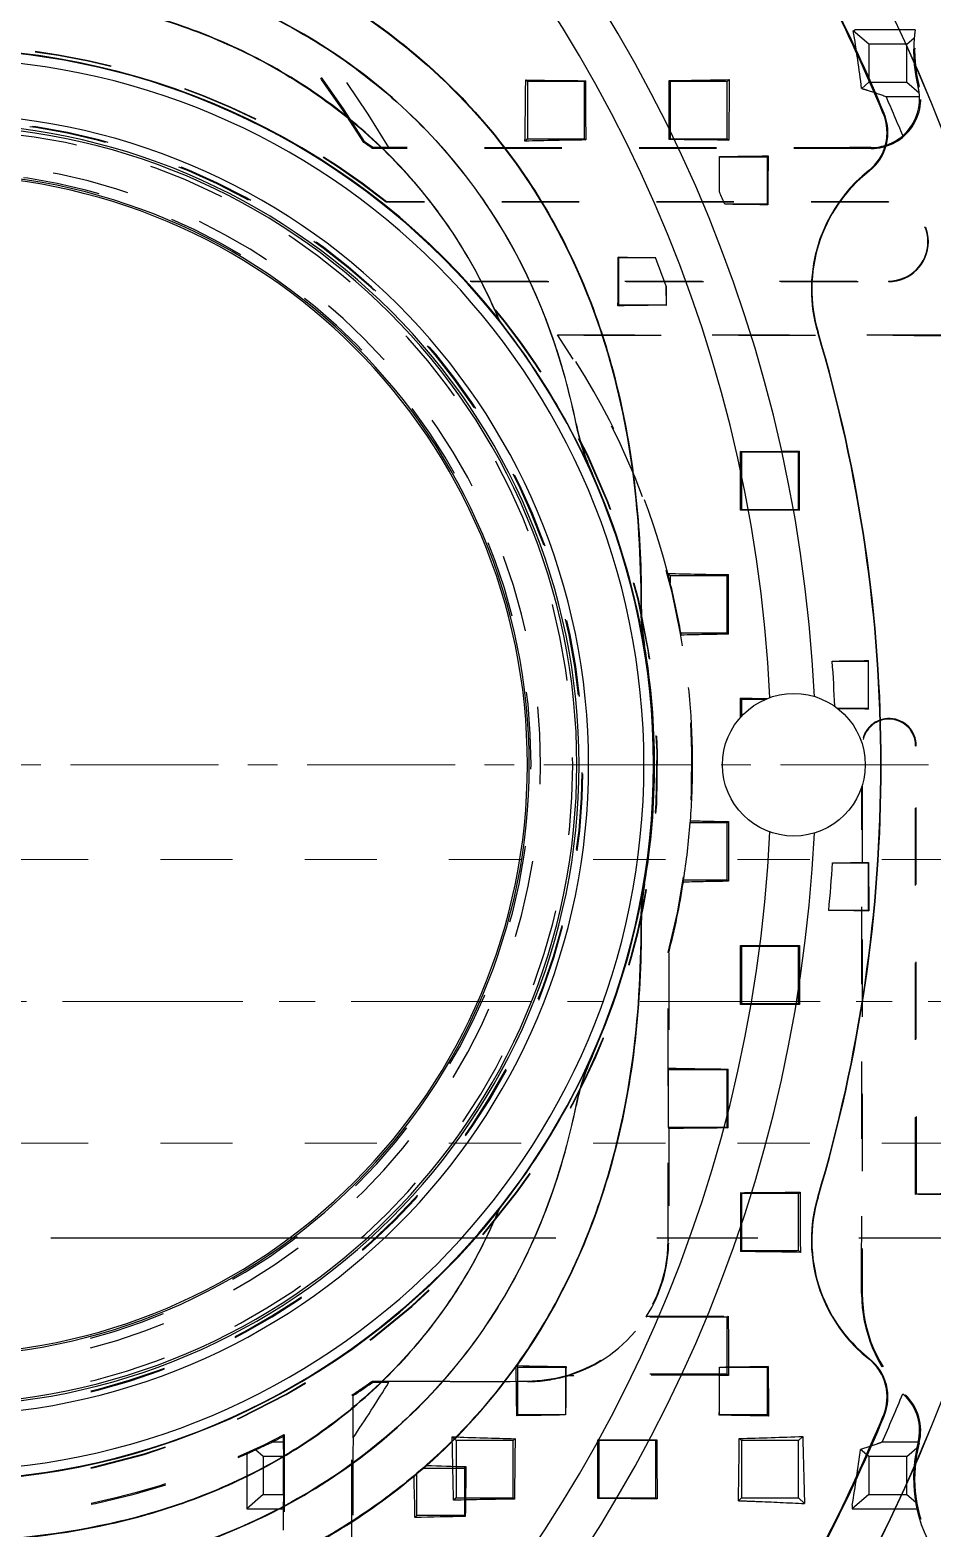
# Model space of a CAD drawing. Header units: millimetres. Extents: x -1495 to -116, y -3881 to 1305.
# Drawn here: x -716.26 to -697.21, y -362.94 to -331.28 of the extents above; entities that cross this region are included whole.
import ezdxf

# ---------------------------------------------------------------- set-up
doc = ezdxf.new("R2010")
doc.units = ezdxf.units.MM
doc.header["$LTSCALE"] = 16.335
doc.linetypes.add('CENTER', pattern=[0.6, 0.375, -0.075, 0.075, -0.075])
doc.linetypes.add('HIDDEN', pattern=[0.2, 0.1, -0.1])
doc.layers.get('0').update_dxf_attribs({"linetype": 'CONTINUOUS'})
doc.layers.add('center', color=1, linetype='CENTER', lineweight=9)
doc.layers.add('cool', color=153, linetype='HIDDEN', lineweight=9)
doc.layers.add('DEFAULT_2', color=8, linetype='HIDDEN')

msp = doc.modelspace()

# ---------------------------------------------------------------- linework, layer by layer
at = {"color": 7, "linetype": 'Continuous'}
for p, q in [((-698.217, -333.042), (-698.235, -333.049)), ((-701.692, -333.957), (-701.695, -333.954)), ((-701.692, -334.708), (-701.692, -333.957)), ((-701.692, -333.957), (-700.687, -333.957)), ((-700.687, -333.957), (-700.667, -333.938)), ((-700.687, -333.957), (-700.687, -334.962)), ((-698.534, -334.26), (-698.543, -334.249)), ((-700.687, -334.962), (-701.586, -334.962)), ((-703.824, -336.089), (-703.833, -336.08)), ((-703.824, -337.094), (-703.824, -336.089)), ((-703.824, -336.089), (-703.048, -336.089)), ((-702.819, -336.69), (-702.819, -337.094)), ((-702.817, -337.095), (-702.819, -336.69)), ((-703.824, -337.094), (-703.84, -337.11)), ((-702.819, -337.094), (-703.824, -337.094)), ((-702.819, -337.094), (-702.817, -337.095)), ((-699.621, -337.668), (-699.613, -337.666)), ((-699.314, -344.617), (-698.555, -344.617)), ((-698.555, -344.617), (-698.555, -345.622)), ((-698.555, -345.622), (-699.198, -345.622)), ((-699.306, -348.881), (-698.555, -348.881)), ((-698.555, -348.881), (-698.555, -349.886)), ((-698.555, -349.886), (-699.389, -349.886)), ((-699.621, -355.947), (-699.613, -355.949)), ((-705.991, -359.524), (-705.984, -359.512)), ((-705.984, -359.512), (-705.977, -359.505)), ((-705.956, -359.54), (-705.984, -359.512)), ((-705.956, -360.545), (-705.956, -359.54)), ((-705.956, -359.54), (-704.951, -359.54)), ((-704.951, -359.54), (-704.938, -359.528)), ((-704.951, -359.54), (-704.951, -360.545)), ((-701.692, -359.54), (-701.694, -359.538)), ((-701.692, -360.545), (-701.692, -359.54)), ((-701.692, -359.54), (-700.687, -359.54)), ((-700.687, -359.54), (-700.669, -359.522)), ((-700.687, -359.54), (-700.687, -360.545)), ((-698.534, -359.355), (-698.543, -359.367)), ((-705.956, -360.545), (-705.977, -360.567)), ((-704.951, -360.545), (-705.956, -360.545)), ((-704.951, -360.545), (-704.946, -360.55)), ((-701.692, -360.545), (-701.7, -360.554)), ((-700.687, -360.545), (-701.692, -360.545)), ((-700.687, -360.545), (-700.658, -360.574)), ((-698.217, -360.574), (-698.235, -360.567)), ((-708.088, -362.677), (-708.088, -361.79)), ((-707.95, -361.672), (-707.083, -361.672)), ((-707.083, -361.672), (-707.051, -361.641)), ((-707.083, -361.672), (-707.083, -362.677)), ((-708.088, -362.677), (-708.128, -362.717)), ((-707.083, -362.677), (-708.088, -362.677)), ((-707.083, -362.677), (-707.066, -362.694))]:
    msp.add_line(p, q, dxfattribs=at)
at = {"color": 1, "linetype": 'CENTER', "ltscale": 1.741537}
msp.add_line((-835.3, -356.808), (-635.3, -356.808), dxfattribs=at)
at = {"color": 7, "linetype": 'Continuous'}
msp.add_circle((-700.125, -346.808), 1.508, dxfattribs=at)
for centre, radius, start, end in [((-731.28, -346.808), 36.825, 20.0396, 90), ((-731.28, -346.808), 36.82, 20.0396, 90), ((-730.275, -346.808), 30.618, 2.7035, 90), ((-730.275, -346.808), 29.678, 2.7435, 90), ((-731.272, -346.808), 35.788, 22.6094, 31.5822), ((-731.28, -346.808), 35.815, 22.6047, 31.5757), ((-718.215, -346.808), 15.139, 38.4872, 90), ((-718.215, -346.808), 15.124, 270, 90), ((-718.215, -346.808), 14.923, 270, 90), ((-718.215, -346.808), 13.754, 270, 90), ((-699.183, -333.445), 1.028, 308.5292, 22.6405), ((-699.179, -333.442), 1.042, 308.2299, 22.6047), ((-718.215, -346.808), 13.553, 270, 90), ((-718.215, -346.808), 13.506, 270, 90), ((-702.832, -229.863), 104.097, 270.62556, 271.1912), ((-286.355, -337.751), 414.33, 179.47262, 179.61584), ((-718.215, -346.808), 12.501, 270, 90), ((-696.55, -336.758), 3.204, 128.4624, 180.0021), ((-696.566, -336.758), 3.179, 128.2299, 196.6015), ((-718.215, -346.808), 12.462, 270, 90), ((-730.275, -346.808), 31.039, 22.4355, 22.9433), ((-702.141, -225.44), 110.653, 269.12397, 269.53053), ((-730.275, -346.808), 29.261, 20.2286, 21.4885), ((-696.56, -336.756), 3.194, 180.0337, 196.6007), ((-701.824, -439.65), 102.56, 90.55516, 91.12652), ((-718.215, -346.808), 15.133, 24.0239, 38.3435), ((-730.275, -346.808), 31.988, 343.3985, 16.6015), ((-730.275, -346.808), 31.996, 343.3985, 16.6015), ((-699.765, -338.584), 5.067, 191.6049, 204.0239), ((-718.215, -346.808), 15.139, 9.5799, 24.0239), ((-698.296, -343.446), 5.062, 179.9067, 189.5799), ((-718.237, -346.808), 15.171, 350.4336, 9.5664), ((-730.275, -346.808), 31.039, 2.2807, 4.048), ((-730.275, -346.808), 29.678, 270, 357.2565), ((-730.275, -346.808), 30.618, 270, 357.2977), ((-730.275, -346.808), 31.039, 354.3093, 356.171), ((-718.215, -346.808), 15.139, 335.9761, 350.4201), ((-698.296, -350.17), 5.062, 170.4201, 180.0933), ((-718.215, -346.808), 15.133, 321.6565, 335.9761), ((-699.765, -355.032), 5.067, 155.9761, 168.3951), ((-696.56, -356.86), 3.194, 163.3992, 179.9663), ((-696.566, -356.858), 3.179, 163.3985, 231.7701), ((-718.215, -346.808), 15.139, 270, 321.5128), ((-696.55, -356.858), 3.204, 179.9979, 231.5376), ((-731.28, -346.808), 36.82, 270, 339.9604), ((-731.28, -346.808), 36.825, 270, 339.9604), ((-716.254, -352.162), 12.631, 311.5321, 324.3461), ((-1098.07, -365.278), 392.121, 0.68839, 0.84078), ((-703.354, -264.051), 95.49, 268.42571, 269.04943), ((-1158.714, -357.442), 457.025, 359.60996, 359.73732), ((-702.823, -250.76), 108.783, 270.59426, 271.13447), ((-356.299, -356.497), 344.383, 180.50331, 180.67832), ((-699.183, -360.171), 1.028, 337.3595, 51.4708), ((-699.179, -360.174), 1.042, 337.3953, 51.7701), ((-703.53, -480.557), 120.015, 90.67582, 91.16835), ((-703.064, -456.248), 95.704, 88.55928, 89.18333), ((-731.272, -346.808), 35.788, 328.4178, 337.3906), ((-731.28, -346.808), 35.815, 328.4243, 337.3953), ((-717.56, -352.004), 13.62, 313.7215, 314.0662), ((-906.062, -366.611), 197.972, 1.12693, 1.37877), ((-716.353, -352.042), 12.781, 310.2963, 311.109), ((-716.38, -350.838), 13.727, 307.8872, 308.2612), ((-704.936, -274.543), 87.124, 268.06392, 268.60883), ((-380.382, -366.572), 326.707, 179.13516, 179.31988), ((-704.927, -485.825), 123.149, 90.99512, 91.48935)]:
    msp.add_arc(centre, radius, start, end, dxfattribs=at)
for points, knots in [([(-718.215, -328.453), (-717.222, -328.453), (-715.232, -328.594), (-712.324, -329.308), (-709.611, -330.59), (-707.249, -332.445), (-705.388, -334.805), (-704.134, -337.534), (-703.473, -340.455), (-703.357, -342.445), (-703.358, -343.438)], [0, 0, 0, 0, 0.12505, 0.250065, 0.375049, 0.500005, 0.624948, 0.749925, 0.874946, 1, 1, 1, 1]), ([(-704.723, -339.602), (-704.877, -338.851), (-705.297, -337.368), (-706.317, -335.29), (-707.729, -333.456), (-709.471, -331.932), (-711.471, -330.77), (-713.644, -329.983), (-715.912, -329.545), (-717.448, -329.458), (-718.215, -329.458)], [0, 0, 0, 0, 0.125016, 0.249985, 0.37494, 0.499902, 0.62488, 0.749888, 0.874929, 1, 1, 1, 1]), ([(-718.215, -329.463), (-717.448, -329.463), (-715.913, -329.55), (-713.646, -329.988), (-711.474, -330.775), (-709.474, -331.936), (-707.733, -333.459), (-706.321, -335.293), (-705.302, -337.37), (-704.882, -338.852), (-704.728, -339.603)], [0, 0, 0, 0, 0.125071, 0.250112, 0.37512, 0.500099, 0.62506, 0.750015, 0.874984, 1, 1, 1, 1]), ([(-711.898, -329.552), (-711.286, -329.794), (-710.044, -330.385), (-708.295, -331.567), (-706.71, -333.083), (-705.395, -334.876), (-704.411, -336.879), (-703.76, -339.014), (-703.411, -341.215), (-703.346, -342.697), (-703.347, -343.437)], [0, 0, 0, 0, 0.113369, 0.236063, 0.362146, 0.48943, 0.617097, 0.74483, 0.872484, 1, 1, 1, 1]), ([(-706.346, -337.419), (-706.58, -336.855), (-707.14, -335.761), (-708.251, -334.292), (-709.591, -333.027), (-711.122, -332.004), (-712.797, -331.239), (-715.15, -330.555), (-716.994, -330.384), (-718.215, -330.384)], [0, 0, 0, 0, 0.125021, 0.250035, 0.375055, 0.500081, 0.625122, 0.750186, 1, 1, 1, 1]), ([(-718.215, -330.39), (-716.998, -330.39), (-715.159, -330.559), (-712.813, -331.239), (-711.142, -332), (-709.613, -333.017), (-708.275, -334.274), (-707.163, -335.736), (-706.601, -336.824), (-706.365, -337.386)], [0, 0, 0, 0, 0.249815, 0.374879, 0.499921, 0.624946, 0.749966, 0.87498, 1, 1, 1, 1]), ([(-703.358, -350.178), (-703.357, -351.171), (-703.473, -353.16), (-704.025, -355.597), (-704.76, -357.446), (-705.464, -358.764), (-706.318, -359.99), (-707.311, -361.107), (-708.429, -362.098), (-710.061, -363.238), (-712.324, -364.307), (-715.232, -365.021), (-717.222, -365.163), (-718.215, -365.163)], [0, 0, 0, 0, 0.124965, 0.249894, 0.312437, 0.37498, 0.437528, 0.500073, 0.562615, 0.625156, 0.750066, 0.875018, 1, 1, 1, 1]), ([(-703.347, -350.178), (-703.346, -350.997), (-703.426, -352.64), (-703.861, -355.071), (-704.678, -357.405), (-705.501, -358.838), (-705.977, -359.505)], [0, 0, 0, 0, 0.249827, 0.499928, 0.750128, 1, 1, 1, 1]), ([(-704.728, -354.013), (-704.882, -354.763), (-705.302, -356.246), (-706.321, -358.323), (-707.733, -360.157), (-709.474, -361.68), (-711.474, -362.841), (-713.646, -363.628), (-715.913, -364.065), (-717.448, -364.152), (-718.215, -364.152)], [0, 0, 0, 0, 0.125016, 0.249985, 0.37494, 0.499901, 0.62488, 0.749888, 0.874929, 1, 1, 1, 1]), ([(-718.215, -364.158), (-717.448, -364.158), (-715.912, -364.071), (-713.644, -363.633), (-711.471, -362.845), (-709.471, -361.684), (-707.729, -360.16), (-706.317, -358.325), (-705.297, -356.248), (-704.877, -354.765), (-704.723, -354.014)], [0, 0, 0, 0, 0.125071, 0.250112, 0.37512, 0.500099, 0.62506, 0.750015, 0.874984, 1, 1, 1, 1]), ([(-718.215, -363.231), (-716.994, -363.231), (-715.15, -363.061), (-712.797, -362.376), (-711.122, -361.611), (-709.591, -360.588), (-708.251, -359.324), (-707.14, -357.855), (-706.58, -356.761), (-706.346, -356.196)], [0, 0, 0, 0, 0.249814, 0.374878, 0.499919, 0.624945, 0.749965, 0.874979, 1, 1, 1, 1]), ([(-706.365, -356.229), (-706.601, -356.791), (-707.163, -357.88), (-708.275, -359.342), (-709.613, -360.599), (-711.142, -361.616), (-712.813, -362.376), (-715.159, -363.056), (-716.998, -363.226), (-718.215, -363.226)], [0, 0, 0, 0, 0.12502, 0.250034, 0.375054, 0.50008, 0.625121, 0.750185, 1, 1, 1, 1]), ([(-704.938, -359.528), (-704.939, -359.613), (-704.942, -359.954), (-704.944, -360.294), (-704.946, -360.55)], [0, 0, 0, 0, 0.249603, 1, 1, 1, 1]), ([(-708.147, -361.847), (-708.727, -362.334), (-709.929, -363.173), (-711.247, -363.806), (-711.898, -364.064)], [0, 0, 0, 0, 0.519798, 1, 1, 1, 1])]:
    msp.add_open_spline(points, degree=3, knots=knots, dxfattribs=at)
for points in [[(-701.692, -334.708), (-701.693, -334.457), (-701.694, -334.205), (-701.695, -333.954)], [(-703.84, -337.11), (-703.838, -336.767), (-703.835, -336.423), (-703.833, -336.08)]]:
    msp.add_open_spline(points, degree=3, dxfattribs=at)
at = {"layer": 'center', "color": 1, "linetype": 'CENTER', "ltscale": 0.510071}
msp.add_line((-682.286, -346.808), (-782.535, -346.808), dxfattribs=at)
at = {"layer": 'cool', "ltscale": 0.932966}
for p, q in [((-814.09, -348.808), (-656.51, -348.808)), ((-814.09, -354.808), (-656.51, -354.808))]:
    msp.add_line(p, q, dxfattribs=at)
at = {"layer": 'cool', "color": 1, "linetype": 'CENTER', "ltscale": 0.621977}
msp.add_line((-825.3, -351.808), (-645.3, -351.808), dxfattribs=at)
at = {"layer": 'DEFAULT_2', "color": 8, "linetype": 'HIDDEN'}
for p, q in [((-698.54, -331.58), (-698.869, -331.298)), ((-697.562, -331.278), (-698.833, -331.278)), ((-697.736, -331.58), (-697.58, -331.446)), ((-698.54, -331.58), (-698.54, -332.384)), ((-697.736, -331.58), (-698.54, -331.58)), ((-697.736, -332.384), (-697.736, -331.58)), ((-705.753, -332.371), (-705.788, -332.335)), ((-705.753, -332.371), (-705.753, -333.577)), ((-704.547, -332.371), (-705.753, -332.371)), ((-704.547, -332.371), (-704.527, -332.35)), ((-704.547, -333.577), (-704.547, -332.371)), ((-702.738, -332.371), (-702.761, -332.348)), ((-702.738, -332.371), (-702.738, -333.577)), ((-701.532, -332.371), (-702.738, -332.371)), ((-701.532, -332.371), (-701.489, -332.327)), ((-701.532, -333.577), (-701.532, -332.371)), ((-698.54, -332.384), (-698.692, -332.514)), ((-698.54, -332.384), (-697.736, -332.384)), ((-697.736, -332.384), (-697.476, -332.607)), ((-698.176, -332.685), (-697.471, -332.685)), ((-697.5, -332.482), (-697.479, -332.477)), ((-709.21, -333.655), (-709.192, -333.639)), ((-705.753, -333.577), (-705.805, -333.628)), ((-705.753, -333.577), (-704.547, -333.577)), ((-704.547, -333.577), (-704.521, -333.603)), ((-702.738, -333.577), (-702.757, -333.595)), ((-702.738, -333.577), (-701.532, -333.577)), ((-701.532, -333.577), (-701.501, -333.608)), ((-709.027, -333.782), (-709.02, -333.759)), ((-698.49, -333.782), (-709.027, -333.782)), ((-709.02, -333.759), (-708.68, -333.759)), ((-698.49, -333.764), (-698.49, -333.782)), ((-708.732, -334.909), (-708.736, -334.92)), ((-698.126, -334.92), (-708.736, -334.92)), ((-698.126, -334.909), (-708.732, -334.909)), ((-700.687, -334.962), (-700.676, -334.973)), ((-698.126, -334.909), (-698.126, -334.92)), ((-706.936, -336.596), (-706.96, -336.586)), ((-706.96, -336.586), (-698.126, -336.586)), ((-706.936, -336.596), (-698.126, -336.596)), ((-698.126, -336.586), (-698.126, -336.596)), ((-705.117, -337.723), (-705.089, -337.738)), ((-705.117, -337.723), (-692.588, -337.723)), ((-704.723, -339.602), (-704.728, -339.603)), ((-701.251, -341.43), (-701.25, -340.185)), ((-701.231, -340.204), (-701.25, -340.185)), ((-701.231, -340.204), (-701.231, -341.41)), ((-700.025, -340.204), (-701.231, -340.204)), ((-700.025, -340.204), (-700.003, -340.182)), ((-700.025, -341.41), (-700.025, -340.204)), ((-704.388, -340.645), (-704.393, -340.647)), ((-701.231, -341.41), (-701.251, -341.43)), ((-701.231, -341.41), (-700.025, -341.41)), ((-700.025, -341.41), (-700.005, -341.43)), ((-702.783, -342.77), (-702.785, -342.763)), ((-702.738, -342.815), (-702.783, -342.77)), ((-702.738, -342.815), (-702.738, -342.961)), ((-701.532, -342.815), (-702.738, -342.815)), ((-701.532, -342.815), (-701.507, -342.79)), ((-701.532, -344.021), (-701.532, -342.815)), ((-701.505, -344.048), (-701.507, -342.79)), ((-703.347, -343.438), (-703.358, -343.438)), ((-702.513, -344.021), (-701.532, -344.021)), ((-701.532, -344.021), (-701.505, -344.048)), ((-703.277, -344.287), (-703.288, -344.288)), ((-698.555, -344.617), (-698.545, -344.607)), ((-698.546, -345.631), (-698.545, -344.607)), ((-701.256, -345.401), (-701.256, -345.811)), ((-701.231, -345.426), (-701.256, -345.401)), ((-700.628, -345.387), (-700.632, -345.388)), ((-699.687, -345.365), (-699.691, -345.364)), ((-701.231, -345.426), (-701.231, -345.783)), ((-700.728, -345.426), (-701.231, -345.426)), ((-698.555, -345.622), (-698.546, -345.631)), ((-697.552, -355.892), (-697.552, -346.406)), ((-697.552, -346.406), (-697.539, -346.406)), ((-698.679, -347.232), (-698.679, -357.981)), ((-701.532, -348.037), (-702.315, -348.037)), ((-701.532, -348.037), (-701.503, -348.008)), ((-701.532, -349.243), (-701.532, -348.037)), ((-701.503, -348.008), (-701.505, -349.27)), ((-700.632, -348.228), (-700.628, -348.229)), ((-699.691, -348.251), (-699.687, -348.25)), ((-698.555, -348.881), (-698.545, -348.871)), ((-698.545, -348.871), (-698.544, -349.897)), ((-703.288, -349.327), (-703.277, -349.329)), ((-702.454, -349.243), (-701.532, -349.243)), ((-701.532, -349.243), (-701.505, -349.27)), ((-698.555, -349.886), (-698.544, -349.897)), ((-703.358, -350.178), (-703.347, -350.178)), ((-702.778, -356.858), (-702.778, -350.779)), ((-702.766, -350.78), (-702.778, -350.779)), ((-702.766, -350.78), (-702.767, -353.22)), ((-701.231, -350.648), (-701.253, -350.626)), ((-701.251, -351.875), (-701.253, -350.626)), ((-701.231, -350.648), (-701.231, -351.854)), ((-700.025, -350.648), (-701.231, -350.648)), ((-700.025, -350.648), (-700.006, -350.629)), ((-700.025, -351.854), (-700.025, -350.648)), ((-700.006, -350.629), (-700.005, -351.874)), ((-701.231, -351.854), (-701.251, -351.875)), ((-701.231, -351.854), (-700.025, -351.854)), ((-700.025, -351.854), (-700.005, -351.874)), ((-704.388, -352.971), (-704.393, -352.969)), ((-702.77, -353.259), (-702.767, -353.22)), ((-702.77, -354.465), (-702.77, -353.259)), ((-701.532, -353.259), (-702.77, -353.259)), ((-701.532, -353.259), (-701.512, -353.239)), ((-701.532, -354.465), (-701.532, -353.259)), ((-701.513, -354.484), (-701.512, -353.239)), ((-704.728, -354.013), (-704.723, -354.014)), ((-702.767, -354.498), (-702.77, -354.465)), ((-702.77, -354.465), (-701.532, -354.465)), ((-702.767, -354.498), (-702.768, -356.858)), ((-701.532, -354.465), (-701.513, -354.484)), ((-701.231, -355.87), (-701.249, -355.852)), ((-700.025, -355.87), (-699.994, -355.84)), ((-701.231, -355.87), (-701.231, -357.076)), ((-700.025, -355.87), (-701.231, -355.87)), ((-700.025, -357.076), (-700.025, -355.87)), ((-697.535, -355.876), (-697.552, -355.892)), ((-692.588, -355.892), (-697.552, -355.892)), ((-702.768, -356.858), (-702.778, -356.858)), ((-701.231, -357.076), (-701.251, -357.097)), ((-701.231, -357.076), (-700.025, -357.076)), ((-700.025, -357.076), (-699.987, -357.114)), ((-698.679, -357.981), (-698.694, -357.981)), ((-703.235, -358.46), (-703.25, -358.481)), ((-701.532, -358.481), (-703.25, -358.481)), ((-701.532, -358.481), (-701.51, -358.459)), ((-701.532, -359.687), (-701.532, -358.481)), ((-709.027, -359.833), (-709.02, -359.857)), ((-709.027, -359.833), (-705.753, -359.833)), ((-709.02, -359.857), (-708.68, -359.857)), ((-705.753, -359.833), (-705.753, -359.845)), ((-701.532, -359.687), (-704.807, -359.687)), ((-701.532, -359.687), (-701.503, -359.716)), ((-709.461, -366.399), (-709.461, -360.129)), ((-709.461, -360.129), (-709.437, -360.141)), ((-709.437, -361.035), (-709.437, -360.141)), ((-697.782, -360.142), (-697.766, -360.125)), ((-710.913, -361.125), (-711.155, -361.125)), ((-710.913, -361.003), (-710.889, -360.965)), ((-710.913, -361.003), (-710.913, -361.125)), ((-710.913, -361.125), (-710.908, -361.427)), ((-710.889, -360.965), (-710.889, -366.399)), ((-707.261, -361.092), (-707.342, -361.011)), ((-707.261, -361.092), (-707.261, -362.298)), ((-706.055, -361.092), (-707.261, -361.092)), ((-706.055, -361.092), (-706.013, -361.05)), ((-706.055, -362.298), (-706.055, -361.092)), ((-704.246, -361.092), (-704.265, -361.073)), ((-704.246, -361.092), (-704.246, -362.298)), ((-703.04, -361.092), (-704.246, -361.092)), ((-703.04, -361.092), (-703.02, -361.072)), ((-703.04, -362.298), (-703.04, -361.092)), ((-701.231, -361.092), (-701.276, -361.047)), ((-701.231, -361.092), (-701.231, -362.298)), ((-700.025, -361.092), (-701.231, -361.092)), ((-700.025, -361.092), (-699.936, -361.003)), ((-700.025, -362.298), (-700.025, -361.092)), ((-697.5, -361.125), (-698.263, -361.125)), ((-697.736, -361.427), (-697.526, -361.247)), ((-711.684, -361.374), (-711.684, -362.532)), ((-711.332, -361.427), (-711.497, -361.286)), ((-711.332, -361.427), (-711.332, -362.231)), ((-710.908, -361.427), (-711.332, -361.427)), ((-710.908, -362.231), (-710.908, -361.427)), ((-698.54, -361.427), (-698.715, -361.277)), ((-698.54, -361.427), (-698.54, -362.231)), ((-697.736, -361.427), (-698.54, -361.427)), ((-697.736, -362.231), (-697.736, -361.427)), ((-711.332, -362.231), (-711.684, -362.532)), ((-711.332, -362.231), (-710.908, -362.231)), ((-710.908, -362.231), (-710.913, -362.532)), ((-707.261, -362.298), (-707.314, -362.352)), ((-707.261, -362.298), (-706.055, -362.298)), ((-706.055, -362.298), (-706.026, -362.327)), ((-704.246, -362.298), (-704.264, -362.316)), ((-704.246, -362.298), (-703.04, -362.298)), ((-703.04, -362.298), (-703.013, -362.325)), ((-701.231, -362.298), (-701.295, -362.362)), ((-701.231, -362.298), (-700.025, -362.298)), ((-700.025, -362.298), (-699.899, -362.424)), ((-698.54, -362.231), (-698.892, -362.532)), ((-698.892, -362.457), (-698.892, -362.532)), ((-698.54, -362.231), (-697.736, -362.231)), ((-697.736, -362.231), (-697.551, -362.39)), ((-711.684, -362.532), (-710.913, -362.532)), ((-710.913, -362.532), (-710.913, -362.986)), ((-698.892, -362.532), (-697.526, -362.532))]:
    msp.add_line(p, q, dxfattribs=at)
for centre, radius, start, end in [((-730.275, -346.808), 25.231, 31.143, 90), ((-730.275, -346.808), 24.858, 31.9902, 90), ((-730.275, -346.808), 24.834, 31.9788, 90), ((-694.598, -331.733), 2.975, 115.7286, 194.4775), ((-700.089, -329.017), 2.587, 298.1451, 299.063), ((-734.444, -337.088), 36.043, 7.2913, 9.2445), ((-718.215, -346.808), 15.215, 51.4464, 90), ((-718.215, -346.808), 15.205, 51.4325, 90), ((-1044.119, -328.717), 338.35, 359.16829, 359.38719), ((-703.823, -219.705), 112.648, 269.00035, 269.64197), ((-273.026, -330.814), 431.504, 180.20401, 180.37035), ((-703.64, -238.778), 93.574, 270.53813, 271.31751), ((-1098.947, -334.315), 396.191, 0.10413, 0.28459), ((-390.143, -335.962), 311.366, 179.33115, 179.56687), ((-698.49, -332.738), 1.045, 270, 14.4775), ((-730.275, -346.808), 35.069, 22.28, 23.7476), ((-698.49, -332.738), 1.021, 310.6641, 2.941), ((-718.215, -346.808), 13.639, 270, 90), ((-718.215, -346.808), 13.622, 270, 90), ((-718.215, -346.808), 13.421, 270, 90), ((-718.215, -346.808), 15.94, 54.8012, 55.6003), ((-718.215, -346.808), 15.964, 54.8282, 55.5826), ((-703.376, -425.495), 91.899, 90.71344, 91.51409), ((-703.153, -436.328), 102.733, 89.07842, 89.77902), ((-698.495, -332.745), 1.019, 270.2763, 311.1216), ((-718.215, -346.808), 12.74, 270, 90), ((-718.215, -346.808), 12.539, 270, 90), ((-702.465, -443.642), 108.683, 89.0566, 89.5364), ((-698.126, -335.753), 0.844, 270, 90), ((-698.126, -335.753), 0.833, 270, 90), ((-718.215, -346.808), 15.205, 270, 42.2446), ((-718.215, -346.808), 15.215, 270, 42.1551), ((-717.735, -344.112), 13.21, 30.4376, 30.6038), ((-718.215, -346.808), 15.94, 345.5752, 34.745), ((-718.247, -346.813), 15.984, 14.6758, 34.5912), ((-699.765, -338.584), 5.062, 191.6049, 204.0239), ((-700.861, -250.112), 90.073, 269.75313, 270.54628), ((-700.609, -430.619), 89.191, 89.61186, 90.4125), ((-700.511, -264.286), 78.51, 268.34017, 269.27265), ((-718.215, -346.808), 15.948, 10.0643, 13.957), ((-698.268, -343.443), 5.079, 179.9383, 189.5578), ((-700.438, -418.083), 74.043, 90.82615, 91.59654), ((-718.23, -346.808), 15.966, 0.0001, 9.8772), ((-700.151, -249.987), 94.633, 270.50702, 270.97255), ((-700.17, -260.714), 84.694, 269.26537, 269.65438), ((-700.523, -469.104), 123.489, 89.08271, 89.38536), ((-698.114, -346.406), 0.575, 0.0164, 175.0805), ((-698.115, -346.406), 0.563, 0, 177.8695), ((-718.235, -346.808), 15.971, 355.7502, 359.9993), ((-718.215, -346.808), 15.948, 351.2167, 355.5795), ((-700.294, -272.383), 75.635, 268.47405, 269.08341), ((-700.147, -253.779), 95.106, 270.50667, 270.96489), ((-698.268, -350.172), 5.079, 170.4422, 180.0617), ((-718.242, -346.805), 15.978, 345.5938, 351.0524), ((-700.4, -424.131), 74.869, 90.84551, 91.57522), ((-700.202, -442.814), 92.932, 88.97762, 89.49907), ((-700.368, -262.961), 87.669, 269.4213, 270.2364), ((-700.554, -440.76), 88.888, 89.64615, 90.44956), ((-699.765, -355.032), 5.062, 155.9761, 168.3951), ((-700.87, -268.777), 84.464, 268.713, 269.56456), ((-701.146, -443.64), 89.157, 90.23585, 91.04172), ((-701.49, -264.631), 91.221, 270.1513, 270.93938), ((-165.407, -353.191), 534.594, 180.28389, 180.42048), ((-698.678, -69.823), 286.054, 270.22897, 270.4568), ((-717.735, -349.504), 13.21, 329.3962, 329.5624), ((-705.753, -356.858), 2.975, 270, 360), ((-705.755, -356.857), 2.987, 327.5328, 359.9876), ((-701.874, -446.543), 89.449, 88.79096, 89.60102), ((-695.677, -357.982), 3.016, 179.9672, 224.6296), ((-695.703, -357.981), 2.975, 180, 226.1124), ((-705.753, -356.858), 2.983, 288.4815, 327.0314), ((-702.47, -257.36), 101.103, 269.5664, 270.54413), ((-273.746, -356.814), 427.767, 180.22024, 180.3887), ((-718.215, -346.808), 15.94, 303.312, 305.1988), ((-718.215, -346.808), 15.964, 303.3579, 305.1718), ((-730.275, -346.808), 25.231, 325.6766, 328.857), ((-705.075, -895.875), 536.03, 90.07249, 90.38535), ((-705.759, -356.849), 2.996, 270.1167, 286.4893), ((-703.038, -463.448), 103.742, 89.15227, 91.03339), ((-730.275, -346.808), 35.069, 335.9035, 337.7239), ((-695.703, -357.981), 2.999, 224.9991, 226.1124), ((-698.49, -360.878), 1.021, 345.9701, 46.1124), ((-698.49, -360.878), 1.045, 345.5225, 46.1124), ((-718.215, -346.808), 15.94, 270, 297.3606), ((-718.215, -346.808), 15.964, 296.2478, 297.221), ((1011.264, -367.968), 1720.715, 179.769132, 179.947739), ((-704.228, -277.841), 83.229, 267.85569, 268.77136), ((-920.204, -366.106), 212.923, 1.01033, 1.37121), ((-362.826, -365.286), 343.213, 179.29279, 179.50598), ((-703.715, -249.876), 111.198, 269.71654, 270.35829), ((-1059.305, -362.053), 355.041, 359.95749, 0.15815), ((-382.626, -360.037), 320.395, 180.18507, 180.40911), ((-971.02, -357.958), 269.761, 359.0644, 359.34391), ((-702.929, -289.17), 71.895, 271.31711, 272.38633), ((-564.149, -358.238), 135.815, 181.16648, 181.76601), ((-694.547, -361.886), 3.048, 167.8976, 179.9407), ((-694.598, -361.883), 2.975, 165.5225, 244.2714), ((-694.596, -361.83), 2.988, 166.3573, 168.7456), ((-718.215, -346.808), 15.964, 270, 294.1515), ((-734.835, -356.47), 36.438, 350.5426, 352.4192), ((-694.552, -361.88), 3.042, 180.0607, 189.6512), ((-730.275, -346.808), 35.069, 270, 333.4966), ((-704.559, -472.635), 110.318, 90.76212, 91.43134), ((-704.405, -474.205), 111.889, 89.28744, 89.92793), ((-694.598, -361.883), 2.999, 192.5092, 244.2714)]:
    msp.add_arc(centre, radius, start, end, dxfattribs=at)
for centre, major_axis, ratio, start_param, end_param in [((-694.598, -331.681), (0, -2.992), 0.999848, -1.70561, -1.649271), ((-698.506, -332.738), (-1.038, 0), 0.999888, -3.015099, -2.892626), ((-698.49, -332.72), (0, -1.02), 0.999848, -4.678499, -4.601324), ((-719.572, -346.808), (-17.27, 0), 0.996911, -2.916271, -2.904837), ((-718.215, -348.085), (0, -16.267), 0.996911, -4.462903, -4.459849), ((-718.215, -345.54), (0, -16.144), 0.996911, 1.415492, 1.418366), ((-718.215, -348.053), (0, -15.854), 0.996911, 1.492656, 1.495668), ((-705.753, -357.076), (0, -2.778), 0.996911, 0.309779, 0.348464), ((-718.215, -346.525), (0, -16.218), 0.999848, 0.42719, 0.450452), ((-718.456, -346.808), (-16.065, 0), 0.999888, 2.005929, 2.018804), ((-694.598, -361.935), (0, -2.989), 0.999848, -1.418067, -1.369542)]:
    msp.add_ellipse(centre, major_axis=major_axis, ratio=ratio, start_param=start_param, end_param=end_param, dxfattribs=at)
for points, knots in [([(-697.58, -331.446), (-697.582, -331.469), (-697.59, -331.565), (-697.594, -331.661), (-697.594, -331.733)], [0, 0, 0, 0, 0.246222, 1, 1, 1, 1]), ([(-697.594, -331.733), (-697.594, -331.866), (-697.578, -332.118), (-697.529, -332.367), (-697.5, -332.482)], [0, 0, 0, 0, 0.527454, 1, 1, 1, 1]), ([(-698.692, -332.514), (-698.647, -332.528), (-698.474, -332.58), (-698.302, -332.639), (-698.176, -332.685)], [0, 0, 0, 0, 0.259996, 1, 1, 1, 1]), ([(-698.49, -333.764), (-699.305, -333.768), (-701.069, -333.772), (-703.746, -333.774), (-706.327, -333.77), (-707.96, -333.764), (-708.68, -333.759)], [0, 0, 0, 0, 0.240069, 0.519312, 0.788013, 1, 1, 1, 1]), ([(-696.397, -337.747), (-696.971, -337.742), (-698.302, -337.736), (-701.199, -337.731), (-703.522, -337.733), (-705.089, -337.738)], [0, 0, 0, 0, 0.197937, 0.459314, 1, 1, 1, 1]), ([(-697.535, -355.876), (-697.536, -355.095), (-697.539, -351.938), (-697.539, -348.782), (-697.539, -346.406)], [0, 0, 0, 0, 0.247328, 1, 1, 1, 1]), ([(-698.694, -357.981), (-698.692, -357.097), (-698.689, -353.525), (-698.689, -349.953), (-698.689, -347.266)], [0, 0, 0, 0, 0.247446, 1, 1, 1, 1]), ([(-698.263, -361.125), (-698.299, -361.139), (-698.448, -361.193), (-698.6, -361.242), (-698.715, -361.277)], [0, 0, 0, 0, 0.241048, 1, 1, 1, 1]), ([(-697.479, -361.139), (-697.481, -361.139), (-697.484, -361.137), (-697.49, -361.137), (-697.497, -361.133), (-697.499, -361.128), (-697.5, -361.125)], [0, 0, 0, 0, 0.22037, 0.441337, 0.6705, 1, 1, 1, 1]), ([(-701.295, -362.362), (-701.171, -362.366), (-700.706, -362.383), (-700.24, -362.404), (-699.899, -362.424)], [0, 0, 0, 0, 0.266116, 1, 1, 1, 1])]:
    msp.add_open_spline(points, degree=3, knots=knots, dxfattribs=at)
for points in [[(-700.005, -341.43), (-700.004, -341.014), (-700.004, -340.598), (-700.003, -340.182)], [(-701.249, -355.852), (-701.249, -356.267), (-701.25, -356.682), (-701.251, -357.097)]]:
    msp.add_open_spline(points, degree=3, dxfattribs=at)

doc.saveas('drawing.dxf')
